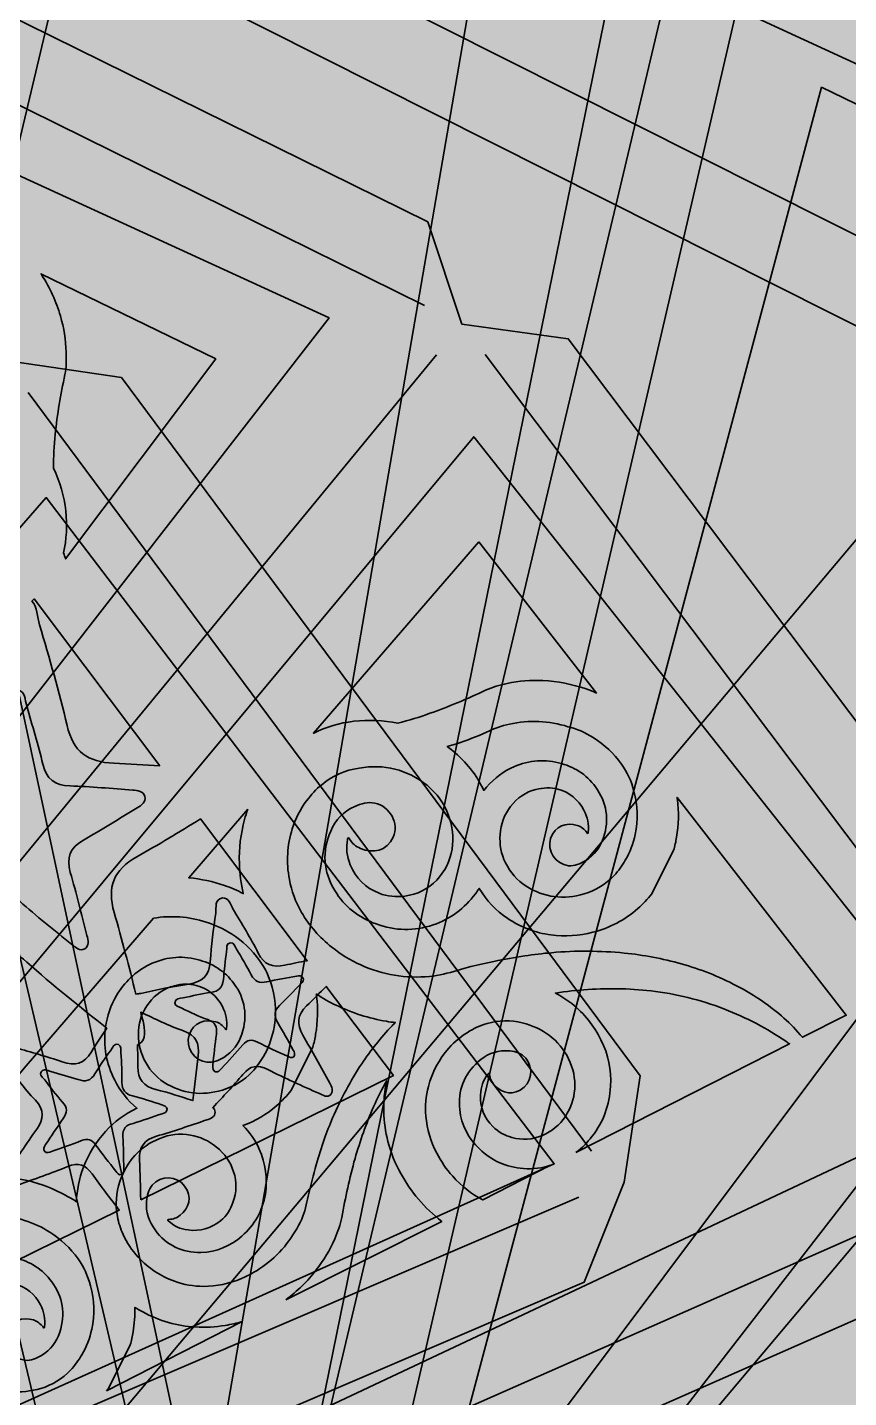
# Model space of a CAD drawing. Header units: inches. Extents: x 0 to 18, y 0 to 13.4.
# Drawn here: x 8.45 to 12.01, y 3 to 8.94 of the extents above; entities that cross this region are included whole.
import ezdxf

# ---------------------------------------------------------------- set-up
doc = ezdxf.new("R2010")
doc.units = ezdxf.units.IN
doc.header["$MEASUREMENT"] = 0
doc.layers.add('Layer 1', color=7, linetype='Continuous')

msp = doc.modelspace()

# ---------------------------------------------------------------- hatches: boundary and pattern name
at = {"layer": 'Layer 1', "true_color": 0x7de900}
h = msp.add_hatch(color=70, dxfattribs=at)
h.dxf.hatch_style = 2
h.paths.add_polyline_path([(15.7861, 7.45), (15.3236, 7.5181), (15.1792, 7.9625), (11.8097, 9.6569), (11.3667, 9.5125), (9.1486, 13.35), (6.9319, 9.5111), (9.1486, 0.1778), (9.2167, 0.1514), (9.5875, 0.1597), (9.9708, 0.1708), (17.7917, 3.525), (17.9653, 3.9583), (18.0333, 4.4208)])
edge = h.paths.add_edge_path()
edge.add_spline(control_points=[(9.1375, 11.9264), (9.6861, 11.9264), (10.1292, 11.4833), (10.1292, 10.9347), (10.1292, 10.3861), (9.6847, 9.9431), (9.1375, 9.9431), (8.5889, 9.9431), (8.1458, 10.3861), (8.1458, 10.9347), (8.1458, 11.4833), (8.5889, 11.9264), (9.1375, 11.9264)], knot_values=[0, 0, 0, 0, 1, 1, 1, 2, 2, 2, 3, 3, 3, 4, 4, 4, 4], degree=3, periodic=1)
h.paths.add_polyline_path([(9.2125, 2.3306), (7.7819, 9.0097), (10.3736, 9.0611)])
h.paths.add_polyline_path([(11.8972, 8.6847), (14.2292, 7.5528), (10.1361, 2.0847)])
h.paths.add_polyline_path([(10.8361, 1.4125), (15.4069, 6.4889), (16.9681, 4.4208)])
at = {"layer": 'Layer 1', "true_color": 0x94aa00}
h = msp.add_hatch(color=54, dxfattribs=at)
h.dxf.hatch_style = 2
h.paths.add_polyline_path([(13.0986, 7.3056), (12.6361, 7.3736), (12.4917, 7.8181), (9.1222, 9.5125), (8.6792, 9.3681), (6.4611, 13.2056), (4.2444, 9.3667), (6.4611, 0.0333), (6.5264, 0.0069), (6.9056, 0.0083), (7.2639, 0.0181), (15.1056, 3.3806), (15.2792, 3.8139), (15.3472, 4.2764)])
edge = h.paths.add_edge_path()
edge.add_spline(control_points=[(6.45, 11.7819), (6.9986, 11.7819), (7.4417, 11.3389), (7.4417, 10.7903), (7.4417, 10.2417), (6.9972, 9.7986), (6.45, 9.7986), (5.9014, 9.7986), (5.4583, 10.2417), (5.4583, 10.7903), (5.4583, 11.3389), (5.9014, 11.7819), (6.45, 11.7819)], knot_values=[0, 0, 0, 0, 1, 1, 1, 2, 2, 2, 3, 3, 3, 4, 4, 4, 4], degree=3, periodic=1)
at = {"layer": 'Layer 1', "true_color": 0xdcdcdc}
h = msp.add_hatch(color=254, dxfattribs=at)
h.dxf.hatch_style = 2
h.paths.add_polyline_path([(9.3333, 1.0139), (7.4, 9.2583), (11.0319, 9.3569)])
h = msp.add_hatch(color=254, dxfattribs=at)
h.dxf.hatch_style = 2
h.paths.add_polyline_path([(4.5958, 1.0389), (6.4611, 9.2), (9.7611, 7.6833)])
h = msp.add_hatch(color=254, dxfattribs=at)
h.dxf.hatch_style = 2
h.paths.add_polyline_path([(9.6153, 0.775), (11.5292, 9.0236), (14.8306, 7.5042)])
h = msp.add_hatch(color=254, dxfattribs=at)
h.dxf.hatch_style = 2
h.paths.add_polyline_path([(5.0306, 0.7347), (10.3889, 7.1681), (12.6431, 4.3194)])
h = msp.add_hatch(color=254, dxfattribs=at)
h.dxf.hatch_style = 2
h.paths.add_polyline_path([(2.975, 0.5181), (8.5347, 6.9042), (10.7375, 4.0139)])

# ---------------------------------------------------------------- linework, layer by layer
at = {"layer": 'Layer 1', "color": 140, "lineweight": 35, "true_color": 0x00bfff}
for points in [[(13.0653, 4.5819), (10.7986, 7.5931), (10.3375, 7.6569), (10.1889, 8.1), (6.8181, 9.7653), (6.3778, 9.6153), (4.1361, 13.4361), (1.9639, 9.5764), (2.4431, 7.6306)], [(15.7861, 7.45), (15.3236, 7.5181), (15.1792, 7.9625), (11.8097, 9.6569), (11.3667, 9.5125), (9.1486, 13.35), (6.9319, 9.5111), (9.1486, 0.1778), (9.2167, 0.1514), (9.5875, 0.1597), (9.9708, 0.1708), (17.7917, 3.525), (17.9653, 3.9583), (18.0333, 4.4208), (15.7861, 7.45)], [(6.4875, 9.5611), (10.175, 7.7375)], [(11.2917, 9.3792), (9.1569, 0.3875)], [(8.7444, 9.3125), (12.4319, 7.4556)], [(8.6042, 9.2347), (6.4694, 0.2431)], [(9.2125, 2.3306), (7.7819, 9.0097), (10.3736, 9.0611), (9.2125, 2.3306)], [(11.8972, 8.6847), (14.2292, 7.5528), (10.1361, 2.0847), (11.8972, 8.6847)], [(2.4431, 7.6306), (2.4542, 7.5861), (2.7694, 6.3014), (2.7764, 6.2722), (2.7986, 6.1833), (2.825, 6.0778), (2.825, 6.0778), (3.1375, 4.8042), (3.1639, 4.6944), (3.2097, 4.5056), (3.2431, 4.3708), (4.2542, 0.2597), (4.3264, 0.2319), (4.6806, 0.2319), (4.9722, 0.2167), (11.5792, 3.1319), (11.6431, 3.1597), (12.8319, 3.6847)], [(10.2264, 7.5236), (4.4347, 0.4819)], [(10.4375, 7.525), (12.8986, 4.2528)], [(15.1708, 7.3847), (9.2917, 0.3986)], [(8.4556, 7.3597), (10.9, 4.0681)], [(12.4833, 7.2403), (6.6042, 0.2542)], [(12.8444, 4.0514), (4.4208, 0.3347)], [(10.8444, 3.8681), (2.3514, 0.2278)]]:
    msp.add_lwpolyline(points, dxfattribs=at)
at = {"layer": 'Layer 1', "color": 7, "lineweight": 35, "true_color": 0xffffff}
for points in [[(8.8611, 7.425), (8.3986, 7.4931), (8.2542, 7.9375), (4.8847, 9.6319), (4.4417, 9.4875), (2.2236, 13.325), (0.0069, 9.4861), (2.2236, 0.1528), (2.2917, 0.1264), (2.675, 0.1222), (2.9764, 0.1153), (10.8681, 3.5), (11.0417, 3.9333), (11.1097, 4.3958), (8.8611, 7.425)], [(13.0986, 7.3056), (12.6361, 7.3736), (12.4917, 7.8181), (9.1222, 9.5125), (8.6792, 9.3681), (6.4611, 13.2056), (4.2444, 9.3667), (6.4611, 0.0333), (6.5264, 0.0069), (6.9056, 0.0083), (7.2639, 0.0181), (15.1056, 3.3806), (15.2792, 3.8139), (15.3472, 4.2764), (13.0986, 7.3056)], [(9.3333, 1.0139), (7.4, 9.2583), (11.0319, 9.3569), (9.3333, 1.0139)], [(4.5958, 1.0389), (6.4611, 9.2), (9.7611, 7.6833), (4.5958, 1.0389)], [(9.6153, 0.775), (11.5292, 9.0236), (14.8306, 7.5042), (9.6153, 0.775)], [(5.0306, 0.7347), (10.3889, 7.1681), (12.6431, 4.3194), (5.0306, 0.7347)], [(2.975, 0.5181), (8.5347, 6.9042), (10.7375, 4.0139), (2.975, 0.5181)]]:
    msp.add_lwpolyline(points, dxfattribs=at)
at = {"layer": 'Layer 1', "color": 140, "lineweight": 35, "true_color": 0x00bfff}
for points, knots in [([(8.5111, 7.875), (8.5111, 7.875), (9.2694, 7.5056), (9.2694, 7.5056), (9.2694, 7.5056), (8.6181, 6.6375), (8.6181, 6.6375), (8.6153, 6.6458), (8.6125, 6.6556), (8.6097, 6.6639), (8.6222, 6.7222), (8.6264, 6.7833), (8.6194, 6.8458), (8.6125, 6.9111), (8.5944, 6.9722), (8.5653, 7.0319), (8.5653, 7.0806), (8.5694, 7.1292), (8.5736, 7.1778), (8.5819, 7.2653), (8.5972, 7.3514), (8.6153, 7.4375), (8.6222, 7.4694), (8.6222, 7.5028), (8.6208, 7.5347), (8.6194, 7.5875), (8.6111, 7.6403), (8.5958, 7.6917), (8.5778, 7.7542), (8.55, 7.8139), (8.5153, 7.8694), (8.5139, 7.8722), (8.5125, 7.8736), (8.5111, 7.875), (8.5111, 7.875), (8.5111, 7.875), (8.5111, 7.875)], [0, 0, 0, 0, 1, 1, 1, 2, 2, 2, 3, 3, 3, 4, 4, 4, 5, 5, 5, 6, 6, 6, 7, 7, 7, 8, 8, 8, 9, 9, 9, 10, 10, 10, 11, 11, 11, 12, 12, 12, 12]), ([(10.4111, 6.7125), (10.4111, 6.7125), (10.9208, 6.0556), (10.9208, 6.0556), (10.9069, 6.0625), (10.8917, 6.0681), (10.8764, 6.0736), (10.8153, 6.0944), (10.7528, 6.1069), (10.6889, 6.1097), (10.6361, 6.1125), (10.5847, 6.1083), (10.5333, 6.0972), (10.5014, 6.0903), (10.4694, 6.0819), (10.4403, 6.0681), (10.3611, 6.0306), (10.2806, 5.9972), (10.1986, 5.9681), (10.1528, 5.9514), (10.1069, 5.9375), (10.0597, 5.925), (9.9958, 5.9389), (9.9333, 5.9403), (9.8681, 5.9333), (9.8069, 5.9264), (9.7486, 5.9083), (9.6944, 5.8819), (9.6944, 5.8819), (9.6931, 5.8819), (9.6931, 5.8819), (9.6931, 5.8819), (10.4111, 6.7125), (10.4111, 6.7125)], [0, 0, 0, 0, 1, 1, 1, 2, 2, 2, 3, 3, 3, 4, 4, 4, 5, 5, 5, 6, 6, 6, 7, 7, 7, 8, 8, 8, 9, 9, 9, 10, 10, 10, 11, 11, 11, 11]), ([(10.9069, 5.8625), (10.9556, 5.8319), (10.9958, 5.7931), (11.0292, 5.7472), (11.0542, 5.7125), (11.0722, 5.6736), (11.0833, 5.6306), (11.1, 5.5681), (11.1028, 5.5056), (11.0889, 5.4417), (11.0806, 5.4028), (11.0667, 5.3653), (11.0458, 5.3306), (11.0319, 5.3069), (11.0167, 5.2847), (10.9972, 5.2639), (10.9611, 5.2264), (10.9181, 5.2), (10.8681, 5.1847), (10.7792, 5.1583), (10.6944, 5.1681), (10.6153, 5.2181), (10.5764, 5.2431), (10.5472, 5.2778), (10.5264, 5.3194), (10.5069, 5.3583), (10.5, 5.3986), (10.5028, 5.4417), (10.5056, 5.4875), (10.5208, 5.5278), (10.5486, 5.5639), (10.5764, 5.6014), (10.6139, 5.6264), (10.6583, 5.6375), (10.6903, 5.6458), (10.7222, 5.6472), (10.7528, 5.6389), (10.8042, 5.625), (10.8417, 5.5931), (10.8667, 5.5472), (10.8819, 5.5181), (10.8889, 5.4861), (10.8847, 5.4528), (10.8847, 5.4514), (10.8847, 5.4486), (10.8833, 5.4472), (10.8806, 5.4458), (10.8792, 5.45), (10.8792, 5.4514), (10.8681, 5.4653), (10.8542, 5.4764), (10.8375, 5.4819), (10.7903, 5.4958), (10.7417, 5.4806), (10.7222, 5.425), (10.7042, 5.3722), (10.7444, 5.3125), (10.8, 5.3069), (10.8264, 5.3042), (10.85, 5.3153), (10.8722, 5.3278), (10.9111, 5.3514), (10.9375, 5.3875), (10.9514, 5.4292), (10.9778, 5.5069), (10.9653, 5.5819), (10.9167, 5.6486), (10.8764, 5.7042), (10.8222, 5.7375), (10.7569, 5.7528), (10.6861, 5.7708), (10.6167, 5.7625), (10.55, 5.7306), (10.5028, 5.7069), (10.4639, 5.6736), (10.4319, 5.6333), (10.4014, 5.7), (10.3556, 5.7583), (10.2972, 5.8056), (10.2889, 5.8125), (10.2819, 5.8181), (10.2736, 5.8236), (10.2875, 5.8278), (10.3, 5.8319), (10.3139, 5.8361), (10.3583, 5.8514), (10.4028, 5.8667), (10.4444, 5.8861), (10.4764, 5.9014), (10.5083, 5.9139), (10.5431, 5.9208), (10.6292, 5.9403), (10.7139, 5.9361), (10.7972, 5.9097), (10.8361, 5.9014), (10.8722, 5.8847), (10.9069, 5.8625)], [0, 0, 0, 0, 1, 1, 1, 2, 2, 2, 3, 3, 3, 4, 4, 4, 5, 5, 5, 6, 6, 6, 7, 7, 7, 8, 8, 8, 9, 9, 9, 10, 10, 10, 11, 11, 11, 12, 12, 12, 13, 13, 13, 14, 14, 14, 15, 15, 15, 16, 16, 16, 17, 17, 17, 18, 18, 18, 19, 19, 19, 20, 20, 20, 21, 21, 21, 22, 22, 22, 23, 23, 23, 24, 24, 24, 25, 25, 25, 26, 26, 26, 27, 27, 27, 28, 28, 28, 29, 29, 29, 30, 30, 30, 31, 31, 31, 32, 32, 32, 32]), ([(11.1, 5.1208), (11.1222, 5.1403), (11.1431, 5.1625), (11.1611, 5.1847), (11.1611, 5.1847), (11.2556, 5.3736), (11.2556, 5.3736), (11.2611, 5.3917), (11.2653, 5.4111), (11.2681, 5.4306), (11.2778, 5.4847), (11.2792, 5.5403), (11.2722, 5.5944), (11.2722, 5.5972), (11.2708, 5.6), (11.2708, 5.6028), (11.2708, 5.6028), (12.0042, 4.6583), (12.0042, 4.6583), (12.0042, 4.6583), (11.8139, 4.5625), (11.8139, 4.5625), (11.7639, 4.6222), (11.7069, 4.6736), (11.6417, 4.7181), (11.6056, 4.7431), (11.5667, 4.7667), (11.5278, 4.7861), (11.4514, 4.8264), (11.3708, 4.8583), (11.2889, 4.8806), (11.2069, 4.9042), (11.125, 4.9194), (11.0417, 4.9278), (10.9889, 4.9333), (10.9375, 4.9347), (10.8847, 4.9361), (10.8319, 4.9361), (10.7792, 4.9347), (10.7264, 4.9292), (10.6875, 4.9264), (10.6486, 4.9208), (10.6097, 4.9153), (10.5653, 4.9083), (10.5208, 4.9014), (10.4764, 4.8917), (10.4222, 4.8806), (10.3681, 4.8681), (10.3167, 4.8528), (10.2778, 4.8403), (10.2375, 4.8306), (10.1972, 4.8264), (10.0944, 4.8167), (9.9944, 4.8333), (9.8986, 4.8764), (9.8542, 4.8958), (9.8125, 4.9222), (9.7736, 4.9528), (9.7194, 4.9958), (9.6764, 5.0458), (9.6417, 5.1042), (9.6153, 5.1486), (9.5986, 5.1972), (9.5889, 5.2472), (9.575, 5.3222), (9.5792, 5.3958), (9.6014, 5.4667), (9.6153, 5.5111), (9.6361, 5.5514), (9.6639, 5.5889), (9.6833, 5.6139), (9.7042, 5.6389), (9.7292, 5.6583), (9.7764, 5.6972), (9.8306, 5.7208), (9.8917, 5.7306), (10, 5.7486), (10.0986, 5.725), (10.1861, 5.6556), (10.2292, 5.6208), (10.2597, 5.5764), (10.2792, 5.525), (10.2972, 5.4778), (10.3014, 5.4292), (10.2944, 5.3792), (10.2861, 5.3264), (10.2639, 5.2819), (10.2278, 5.2444), (10.1903, 5.2056), (10.1444, 5.1819), (10.0903, 5.175), (10.0528, 5.1708), (10.0139, 5.1722), (9.9778, 5.1875), (9.9194, 5.2111), (9.8764, 5.2528), (9.8528, 5.3111), (9.8375, 5.3472), (9.8333, 5.3847), (9.8417, 5.4222), (9.8417, 5.425), (9.8417, 5.4278), (9.8444, 5.4278), (9.8486, 5.4278), (9.8486, 5.425), (9.85, 5.4222), (9.8611, 5.4042), (9.8764, 5.3903), (9.8972, 5.3819), (9.9514, 5.3583), (10.0111, 5.3694), (10.0389, 5.4306), (10.0667, 5.4889), (10.025, 5.5653), (9.9597, 5.5778), (9.9292, 5.5847), (9.9, 5.5764), (9.8722, 5.5639), (9.8236, 5.5431), (9.7889, 5.5056), (9.7681, 5.4569), (9.7292, 5.3694), (9.7361, 5.2819), (9.7861, 5.1986), (9.8278, 5.1292), (9.8889, 5.0819), (9.9653, 5.0542), (10.0472, 5.0236), (10.1306, 5.0222), (10.2125, 5.05), (10.2889, 5.0764), (10.3486, 5.1222), (10.3958, 5.1847), (10.4014, 5.1917), (10.4069, 5.2), (10.4125, 5.2083), (10.4431, 5.1556), (10.4847, 5.1111), (10.5361, 5.0778), (10.5931, 5.0403), (10.6556, 5.0153), (10.7236, 5.0069), (10.7847, 4.9986), (10.8458, 5.0028), (10.9056, 5.0181), (10.9778, 5.0361), (11.0431, 5.0708), (11.1, 5.1208)], [0, 0, 0, 0, 1, 1, 1, 2, 2, 2, 3, 3, 3, 4, 4, 4, 5, 5, 5, 6, 6, 6, 7, 7, 7, 8, 8, 8, 9, 9, 9, 10, 10, 10, 11, 11, 11, 12, 12, 12, 13, 13, 13, 14, 14, 14, 15, 15, 15, 16, 16, 16, 17, 17, 17, 18, 18, 18, 19, 19, 19, 20, 20, 20, 21, 21, 21, 22, 22, 22, 23, 23, 23, 24, 24, 24, 25, 25, 25, 26, 26, 26, 27, 27, 27, 28, 28, 28, 29, 29, 29, 30, 30, 30, 31, 31, 31, 32, 32, 32, 33, 33, 33, 34, 34, 34, 35, 35, 35, 36, 36, 36, 37, 37, 37, 38, 38, 38, 39, 39, 39, 40, 40, 40, 41, 41, 41, 42, 42, 42, 43, 43, 43, 44, 44, 44, 45, 45, 45, 46, 46, 46, 47, 47, 47, 48, 48, 48, 49, 49, 49, 49]), ([(9.4083, 5.5514), (9.4028, 5.5361), (9.3986, 5.5222), (9.3944, 5.5069), (9.3778, 5.4444), (9.3694, 5.3819), (9.3722, 5.3167), (9.3736, 5.2722), (9.3792, 5.2292), (9.3889, 5.1861), (9.3625, 5.2), (9.3361, 5.2111), (9.3083, 5.2208), (9.2583, 5.2375), (9.2056, 5.25), (9.1528, 5.2542), (9.1528, 5.2542), (9.4083, 5.5514), (9.4083, 5.5514)], [0, 0, 0, 0, 1, 1, 1, 2, 2, 2, 3, 3, 3, 4, 4, 4, 5, 5, 5, 6, 6, 6, 6]), ([(8.4236, 4.4111), (8.4236, 4.4111), (8.4472, 4.4389), (8.4472, 4.4389), (8.4472, 4.4389), (9, 5.0792), (9, 5.0792), (9.0764, 5.0917), (9.1528, 5.0861), (9.2278, 5.0625), (9.2667, 5.05), (9.3028, 5.0333), (9.3375, 5.0111), (9.3861, 4.9806), (9.4264, 4.9417), (9.4597, 4.8958), (9.4847, 4.8611), (9.5028, 4.8208), (9.5139, 4.7792), (9.5306, 4.7167), (9.5333, 4.6542), (9.5194, 4.5903), (9.5111, 4.5514), (9.4972, 4.5139), (9.4764, 4.4792), (9.4625, 4.4556), (9.4472, 4.4333), (9.4278, 4.4125), (9.3917, 4.375), (9.3486, 4.3486), (9.2986, 4.3333), (9.2097, 4.3069), (9.125, 4.3167), (9.0458, 4.3667), (9.0069, 4.3917), (8.9778, 4.4264), (8.9583, 4.4681), (8.9389, 4.5069), (8.9319, 4.5472), (8.9347, 4.5903), (8.9375, 4.6361), (8.9528, 4.6764), (8.9806, 4.7125), (9.0083, 4.7486), (9.0458, 4.775), (9.0903, 4.7861), (9.1222, 4.7944), (9.1542, 4.7958), (9.1847, 4.7875), (9.2361, 4.7736), (9.2736, 4.7431), (9.2986, 4.6958), (9.3139, 4.6667), (9.3208, 4.6347), (9.3167, 4.6014), (9.3167, 4.6), (9.3167, 4.5972), (9.3153, 4.5958), (9.3125, 4.5944), (9.3125, 4.5986), (9.3111, 4.6), (9.3, 4.6139), (9.2861, 4.625), (9.2694, 4.6292), (9.2222, 4.6431), (9.1736, 4.6278), (9.1542, 4.5722), (9.1361, 4.5194), (9.1764, 4.4597), (9.2319, 4.4542), (9.2583, 4.4514), (9.2819, 4.4625), (9.3042, 4.475), (9.3431, 4.4986), (9.3694, 4.5347), (9.3833, 4.5764), (9.4083, 4.6556), (9.3972, 4.7292), (9.3486, 4.7958), (9.3083, 4.85), (9.2542, 4.8847), (9.1889, 4.9), (9.1181, 4.9181), (9.0486, 4.9097), (8.9819, 4.8778), (8.9208, 4.8472), (8.8736, 4.8014), (8.8389, 4.7431), (8.8139, 4.7014), (8.7986, 4.6542), (8.7917, 4.6056), (8.7806, 4.525), (8.7944, 4.4486), (8.8319, 4.3764), (8.8556, 4.3292), (8.8875, 4.2889), (8.9278, 4.2542), (8.8764, 4.2292), (8.8306, 4.1972), (8.7917, 4.1542), (8.75, 4.1083), (8.7181, 4.0569), (8.6958, 3.9986), (8.6778, 3.95), (8.6667, 3.8986), (8.6653, 3.8486), (8.6569, 3.8542), (8.65, 3.8597), (8.6417, 3.8639), (8.6028, 3.8861), (8.5625, 3.9069), (8.5208, 3.9208), (8.4597, 3.9417), (8.3972, 3.9542), (8.3333, 3.9569), (8.2806, 3.9597), (8.2292, 3.9556), (8.1778, 3.9444), (8.1458, 3.9375), (8.1139, 3.9292), (8.0847, 3.9153), (8.0417, 3.8944), (7.9972, 3.875), (7.9528, 3.8569), (7.9528, 3.8569), (8.4236, 4.4111), (8.4236, 4.4111)], [0, 0, 0, 0, 1, 1, 1, 2, 2, 2, 3, 3, 3, 4, 4, 4, 5, 5, 5, 6, 6, 6, 7, 7, 7, 8, 8, 8, 9, 9, 9, 10, 10, 10, 11, 11, 11, 12, 12, 12, 13, 13, 13, 14, 14, 14, 15, 15, 15, 16, 16, 16, 17, 17, 17, 18, 18, 18, 19, 19, 19, 20, 20, 20, 21, 21, 21, 22, 22, 22, 23, 23, 23, 24, 24, 24, 25, 25, 25, 26, 26, 26, 27, 27, 27, 28, 28, 28, 29, 29, 29, 30, 30, 30, 31, 31, 31, 32, 32, 32, 33, 33, 33, 34, 34, 34, 35, 35, 35, 36, 36, 36, 37, 37, 37, 38, 38, 38, 39, 39, 39, 40, 40, 40, 41, 41, 41, 42, 42, 42, 42]), ([(10.8319, 4.0625), (10.8583, 4.0819), (10.8806, 4.1056), (10.9014, 4.1319), (10.9514, 4.1958), (10.9778, 4.2694), (10.9819, 4.35), (10.9861, 4.4208), (10.9722, 4.4875), (10.9403, 4.5514), (10.9097, 4.6125), (10.8681, 4.6667), (10.8139, 4.7083), (10.7917, 4.725), (10.7681, 4.7403), (10.7431, 4.7542), (10.7889, 4.7611), (10.8361, 4.7667), (10.8833, 4.7694), (10.9806, 4.7764), (11.0792, 4.7736), (11.1764, 4.7611), (11.2847, 4.7472), (11.3903, 4.7194), (11.4931, 4.6778), (11.5403, 4.6583), (11.5875, 4.6375), (11.6319, 4.6125), (11.675, 4.5889), (11.7167, 4.5625), (11.7569, 4.5347), (11.7569, 4.5347), (11.7569, 4.5347), (11.7583, 4.5347), (11.7583, 4.5347), (10.8319, 4.0625), (10.8319, 4.0625)], [0, 0, 0, 0, 1, 1, 1, 2, 2, 2, 3, 3, 3, 4, 4, 4, 5, 5, 5, 6, 6, 6, 7, 7, 7, 8, 8, 8, 9, 9, 9, 10, 10, 10, 11, 11, 11, 12, 12, 12, 12]), ([(9.4861, 3.5764), (9.4542, 3.5514), (9.4181, 3.5319), (9.3806, 3.5153), (9.3278, 3.4931), (9.2736, 3.4819), (9.2167, 3.4819), (9.1736, 3.4819), (9.1319, 3.4889), (9.0903, 3.5042), (9.0292, 3.5264), (8.9778, 3.5611), (8.9333, 3.6083), (8.9056, 3.6375), (8.8847, 3.6708), (8.8681, 3.7069), (8.8569, 3.7319), (8.8472, 3.7583), (8.8431, 3.7847), (8.8333, 3.8361), (8.8375, 3.8875), (8.8542, 3.9361), (8.8833, 4.025), (8.9403, 4.0889), (9.0264, 4.1236), (9.0694, 4.1417), (9.1139, 4.1458), (9.1597, 4.1375), (9.2014, 4.1306), (9.2389, 4.1139), (9.2736, 4.0861), (9.3083, 4.0569), (9.3333, 4.0222), (9.3472, 3.9792), (9.3611, 3.9347), (9.3611, 3.8903), (9.3444, 3.8458), (9.3333, 3.8153), (9.3167, 3.7875), (9.2903, 3.7667), (9.25, 3.7333), (9.2014, 3.7194), (9.15, 3.7264), (9.1167, 3.7306), (9.0875, 3.7431), (9.0639, 3.7667), (9.0625, 3.7681), (9.0597, 3.7694), (9.0611, 3.7708), (9.0625, 3.7736), (9.0653, 3.7722), (9.0667, 3.7722), (9.0847, 3.7736), (9.1014, 3.7778), (9.1153, 3.7903), (9.1542, 3.8208), (9.1694, 3.8694), (9.1347, 3.9167), (9.1014, 3.9625), (9.0306, 3.9639), (8.9944, 3.9208), (8.9778, 3.9), (8.9722, 3.875), (8.9694, 3.85), (8.9653, 3.8042), (8.9806, 3.7625), (9.0069, 3.7264), (9.0556, 3.6597), (9.1236, 3.6278), (9.2056, 3.6292), (9.2736, 3.6306), (9.3319, 3.6556), (9.3833, 3.7), (9.4389, 3.7486), (9.4722, 3.8097), (9.4847, 3.8819), (9.4958, 3.95), (9.4847, 4.0153), (9.4583, 4.0764), (9.4417, 4.1153), (9.4167, 4.15), (9.3875, 4.1792), (9.4417, 4.1986), (9.4903, 4.2278), (9.5347, 4.2667), (9.5569, 4.2861), (9.5778, 4.3083), (9.5958, 4.3306), (9.5958, 4.3306), (9.6903, 4.5194), (9.6903, 4.5194), (9.6958, 4.5375), (9.7, 4.5569), (9.7028, 4.5764), (9.7125, 4.6306), (9.7139, 4.6847), (9.7069, 4.7403), (9.7069, 4.7444), (9.7056, 4.7472), (9.7056, 4.75), (9.7333, 4.7319), (9.7625, 4.7153), (9.7917, 4.7014), (9.8611, 4.6681), (9.9347, 4.6444), (10.0097, 4.6319), (10.0222, 4.6292), (10.0361, 4.6278), (10.0486, 4.6264), (10.0444, 4.6222), (10.0389, 4.6167), (10.0347, 4.6125), (9.9861, 4.5611), (9.9417, 4.5069), (9.9028, 4.4472), (9.8778, 4.4111), (9.8556, 4.3722), (9.8347, 4.3333), (9.8139, 4.2944), (9.7944, 4.2542), (9.7764, 4.2125), (9.7639, 4.1819), (9.7514, 4.1514), (9.7403, 4.1194), (9.7278, 4.0833), (9.7153, 4.0472), (9.7056, 4.0097), (9.6931, 3.9653), (9.6806, 3.9194), (9.6708, 3.8736), (9.6639, 3.8389), (9.6556, 3.8055), (9.6431, 3.7736), (9.6069, 3.6972), (9.5556, 3.6292), (9.4861, 3.5764)], [0, 0, 0, 0, 1, 1, 1, 2, 2, 2, 3, 3, 3, 4, 4, 4, 5, 5, 5, 6, 6, 6, 7, 7, 7, 8, 8, 8, 9, 9, 9, 10, 10, 10, 11, 11, 11, 12, 12, 12, 13, 13, 13, 14, 14, 14, 15, 15, 15, 16, 16, 16, 17, 17, 17, 18, 18, 18, 19, 19, 19, 20, 20, 20, 21, 21, 21, 22, 22, 22, 23, 23, 23, 24, 24, 24, 25, 25, 25, 26, 26, 26, 27, 27, 27, 28, 28, 28, 29, 29, 29, 30, 30, 30, 31, 31, 31, 32, 32, 32, 33, 33, 33, 34, 34, 34, 35, 35, 35, 36, 36, 36, 37, 37, 37, 38, 38, 38, 39, 39, 39, 40, 40, 40, 41, 41, 41, 42, 42, 42, 43, 43, 43, 44, 44, 44, 45, 45, 45, 45]), ([(10.4278, 3.8569), (10.4264, 3.8569), (10.4264, 3.8569), (10.4278, 3.8569), (10.3792, 3.8833), (10.3347, 3.9167), (10.2972, 3.9597), (10.2694, 3.9903), (10.2472, 4.0236), (10.2278, 4.0597), (10.2014, 4.1111), (10.1861, 4.1639), (10.1806, 4.2208), (10.1764, 4.2639), (10.1806, 4.3069), (10.1917, 4.3486), (10.2083, 4.4111), (10.2375, 4.4667), (10.2806, 4.5153), (10.3069, 4.5458), (10.3375, 4.5694), (10.3722, 4.5903), (10.3958, 4.6042), (10.4208, 4.6153), (10.4472, 4.6222), (10.4972, 4.6361), (10.5486, 4.6375), (10.5986, 4.625), (10.6889, 4.6028), (10.7569, 4.5528), (10.8, 4.4694), (10.8208, 4.4278), (10.8292, 4.3833), (10.8264, 4.3375), (10.8236, 4.2944), (10.8097, 4.2556), (10.7861, 4.2194), (10.7611, 4.1819), (10.7278, 4.1542), (10.6861, 4.1361), (10.6431, 4.1181), (10.5986, 4.1153), (10.5542, 4.1278), (10.5236, 4.1361), (10.4944, 4.1514), (10.4708, 4.175), (10.4333, 4.2125), (10.4153, 4.2597), (10.4181, 4.3125), (10.4194, 4.3458), (10.4292, 4.3764), (10.45, 4.4028), (10.4514, 4.4042), (10.4528, 4.4069), (10.4542, 4.4069), (10.4569, 4.4069), (10.4556, 4.4028), (10.4569, 4.4014), (10.4597, 4.3833), (10.4667, 4.3681), (10.4792, 4.3542), (10.5125, 4.3181), (10.5625, 4.3069), (10.6069, 4.3458), (10.6486, 4.3819), (10.6444, 4.4542), (10.5986, 4.4861), (10.5764, 4.5014), (10.5514, 4.5042), (10.5264, 4.5042), (10.4806, 4.5042), (10.4403, 4.4861), (10.4069, 4.4556), (10.3458, 4.4), (10.3194, 4.3306), (10.3278, 4.2486), (10.3347, 4.1806), (10.3653, 4.1236), (10.4139, 4.0778), (10.4667, 4.0264), (10.5306, 3.9986), (10.6042, 3.9931), (10.6458, 3.9903), (10.6847, 3.9944), (10.7222, 4.0069), (10.7222, 4.0069), (10.4278, 3.8569), (10.4278, 3.8569)], [0, 0, 0, 0, 1, 1, 1, 2, 2, 2, 3, 3, 3, 4, 4, 4, 5, 5, 5, 6, 6, 6, 7, 7, 7, 8, 8, 8, 9, 9, 9, 10, 10, 10, 11, 11, 11, 12, 12, 12, 13, 13, 13, 14, 14, 14, 15, 15, 15, 16, 16, 16, 17, 17, 17, 18, 18, 18, 19, 19, 19, 20, 20, 20, 21, 21, 21, 22, 22, 22, 23, 23, 23, 24, 24, 24, 25, 25, 25, 26, 26, 26, 27, 27, 27, 28, 28, 28, 29, 29, 29, 29]), ([(9.5736, 3.4236), (9.6236, 3.4611), (9.6681, 3.5042), (9.7056, 3.5528), (9.7375, 3.5944), (9.7653, 3.6403), (9.7861, 3.6875), (9.7986, 3.7181), (9.8111, 3.7486), (9.8167, 3.7806), (9.8319, 3.8667), (9.85, 3.9528), (9.8736, 4.0361), (9.8958, 4.1125), (9.9222, 4.1875), (9.9542, 4.2611), (9.9708, 4.3), (9.9903, 4.3375), (10.0111, 4.3736), (10.0014, 4.3292), (9.9972, 4.2847), (9.9986, 4.2389), (10, 4.1958), (10.0056, 4.1528), (10.0167, 4.1097), (10.0292, 4.0611), (10.0472, 4.0153), (10.0722, 3.9708), (10.0944, 3.9319), (10.1194, 3.8944), (10.1486, 3.8597), (10.1792, 3.825), (10.2125, 3.7917), (10.25, 3.7639), (10.25, 3.7639), (9.5736, 3.4236), (9.5736, 3.4236)], [0, 0, 0, 0, 1, 1, 1, 2, 2, 2, 3, 3, 3, 4, 4, 4, 5, 5, 5, 6, 6, 6, 7, 7, 7, 8, 8, 8, 9, 9, 9, 10, 10, 10, 11, 11, 11, 12, 12, 12, 12]), ([(7.7542, 3.6361), (7.7861, 3.6431), (7.8167, 3.65), (7.8486, 3.6597), (7.8847, 3.6694), (7.9222, 3.6819), (7.9569, 3.6944), (8.0014, 3.7097), (8.0458, 3.725), (8.0875, 3.7444), (8.1194, 3.7597), (8.1514, 3.7722), (8.1861, 3.7792), (8.2722, 3.7986), (8.3569, 3.7944), (8.4403, 3.7681), (8.4792, 3.7556), (8.5153, 3.7389), (8.55, 3.7167), (8.5986, 3.6861), (8.6389, 3.6472), (8.6722, 3.6014), (8.6972, 3.5667), (8.7153, 3.5264), (8.7264, 3.4847), (8.7431, 3.4222), (8.7458, 3.3597), (8.7319, 3.2958), (8.7236, 3.2569), (8.7097, 3.2194), (8.6889, 3.1847), (8.675, 3.1611), (8.6583, 3.1389), (8.6403, 3.1181), (8.6042, 3.0806), (8.5611, 3.0542), (8.5111, 3.0389), (8.4222, 3.0125), (8.3375, 3.0222), (8.2583, 3.0722), (8.2194, 3.0972), (8.1903, 3.1319), (8.1694, 3.1736), (8.1514, 3.2125), (8.1431, 3.2528), (8.1458, 3.2958), (8.1486, 3.3417), (8.1639, 3.3819), (8.1917, 3.4181), (8.2194, 3.4556), (8.2569, 3.4806), (8.3014, 3.4917), (8.3333, 3.5), (8.3653, 3.5014), (8.3958, 3.4931), (8.4472, 3.4792), (8.4847, 3.4486), (8.5097, 3.4014), (8.525, 3.3722), (8.5319, 3.3403), (8.5264, 3.3069), (8.5264, 3.3056), (8.5264, 3.3028), (8.525, 3.3014), (8.5222, 3.3), (8.5222, 3.3042), (8.5208, 3.3056), (8.5097, 3.3194), (8.4958, 3.3306), (8.4792, 3.3361), (8.4319, 3.35), (8.3833, 3.3347), (8.3639, 3.2792), (8.3458, 3.2264), (8.3861, 3.1667), (8.4417, 3.1611), (8.4681, 3.1583), (8.4917, 3.1694), (8.5139, 3.1819), (8.5528, 3.2056), (8.5792, 3.2403), (8.5931, 3.2833), (8.6194, 3.3625), (8.6069, 3.4361), (8.5583, 3.5014), (8.5181, 3.5569), (8.4639, 3.5903), (8.3986, 3.6056), (8.3278, 3.6236), (8.2583, 3.6153), (8.1917, 3.5833), (8.1306, 3.5528), (8.0833, 3.5069), (8.0486, 3.4486), (8.0236, 3.4069), (8.0083, 3.3597), (8.0014, 3.3111), (7.9986, 3.2875), (7.9972, 3.2639), (7.9986, 3.2403), (7.9792, 3.2556), (7.9597, 3.2694), (7.9375, 3.2819), (7.8736, 3.3167), (7.8069, 3.3375), (7.7347, 3.3403), (7.6708, 3.3431), (7.6069, 3.3347), (7.5458, 3.3125), (7.5014, 3.2972), (7.4597, 3.2764), (7.4222, 3.25), (7.4222, 3.25), (7.7542, 3.6361), (7.7542, 3.6361)], [0, 0, 0, 0, 1, 1, 1, 2, 2, 2, 3, 3, 3, 4, 4, 4, 5, 5, 5, 6, 6, 6, 7, 7, 7, 8, 8, 8, 9, 9, 9, 10, 10, 10, 11, 11, 11, 12, 12, 12, 13, 13, 13, 14, 14, 14, 15, 15, 15, 16, 16, 16, 17, 17, 17, 18, 18, 18, 19, 19, 19, 20, 20, 20, 21, 21, 21, 22, 22, 22, 23, 23, 23, 24, 24, 24, 25, 25, 25, 26, 26, 26, 27, 27, 27, 28, 28, 28, 29, 29, 29, 30, 30, 30, 31, 31, 31, 32, 32, 32, 33, 33, 33, 34, 34, 34, 35, 35, 35, 36, 36, 36, 37, 37, 37, 38, 38, 38, 38]), ([(8.7958, 3.0292), (8.7986, 3.0319), (8.8014, 3.0347), (8.8042, 3.0389), (8.8042, 3.0389), (8.8986, 3.2278), (8.8986, 3.2278), (8.9042, 3.2458), (8.9083, 3.2653), (8.9111, 3.2847), (8.9167, 3.3194), (8.9194, 3.3556), (8.9194, 3.3903), (8.9306, 3.3833), (8.9417, 3.3764), (8.9528, 3.3708), (9.025, 3.3319), (9.1014, 3.3097), (9.1819, 3.3056), (9.225, 3.3028), (9.2681, 3.3056), (9.3111, 3.3125), (9.3361, 3.3167), (9.3611, 3.3222), (9.3847, 3.3292), (9.3847, 3.3292), (8.7958, 3.0292), (8.7958, 3.0292)], [0, 0, 0, 0, 1, 1, 1, 2, 2, 2, 3, 3, 3, 4, 4, 4, 5, 5, 5, 6, 6, 6, 7, 7, 7, 8, 8, 8, 9, 9, 9, 9])]:
    msp.add_open_spline(points, degree=3, knots=knots, dxfattribs=at)
at = {"layer": 'Layer 1', "color": 7, "lineweight": 35, "true_color": 0xffffff}
for points, knots in [([(9.0278, 5.7403), (8.9611, 5.7444), (8.8944, 5.7486), (8.8278, 5.7514), (8.7153, 5.7556), (8.65, 5.8014), (8.625, 5.9153), (8.5917, 6.0625), (8.5472, 6.2069), (8.5056, 6.3514), (8.4958, 6.3847), (8.4958, 6.4306), (8.4722, 6.4542), (8.4722, 6.4542), (8.4819, 6.4639), (8.4819, 6.4639), (8.4819, 6.4639), (9.0278, 5.7403), (9.0278, 5.7403)], [0, 0, 0, 0, 1, 1, 1, 2, 2, 2, 3, 3, 3, 4, 4, 4, 5, 5, 5, 6, 6, 6, 6]), ([(8.4111, 6.0681), (8.4444, 6.0653), (8.4417, 6.025), (8.45, 6), (8.4736, 5.9153), (8.5, 5.8319), (8.5194, 5.7472), (8.5347, 5.6819), (8.5722, 5.6542), (8.6375, 5.6528), (8.7278, 5.65), (8.8194, 5.6417), (8.9097, 5.6347), (8.9306, 5.6333), (8.9556, 5.6306), (8.9625, 5.6069), (8.9681, 5.5833), (8.9472, 5.5694), (8.9292, 5.5583), (8.8514, 5.5111), (8.775, 5.4625), (8.6958, 5.4181), (8.6375, 5.3847), (8.6208, 5.3417), (8.6389, 5.2778), (8.6653, 5.1875), (8.6875, 5.0958), (8.7111, 5.0042), (8.7167, 4.9833), (8.7208, 4.9583), (8.7014, 4.9458), (8.6806, 4.9333), (8.6625, 4.9528), (8.6458, 4.9653), (8.5694, 5.0278), (8.4917, 5.0875), (8.4194, 5.1528), (8.375, 5.1931), (8.3375, 5.1944), (8.2889, 5.1611), (8.2111, 5.1069), (8.1306, 5.0569), (8.0514, 5.0056), (8.0347, 4.9944), (8.0139, 4.9792), (7.9931, 4.9917), (7.9694, 5.0056), (7.9806, 5.0278), (7.9875, 5.0542), (8.0194, 5.1361), (8.0514, 5.225), (8.0861, 5.3125), (8.1097, 5.3722), (8.1028, 5.4167), (8.0458, 5.4556), (7.9764, 5.5028), (7.9125, 5.5583), (7.8472, 5.6111), (7.8264, 5.6278), (7.7903, 5.6431), (7.8, 5.6736), (7.8125, 5.7125), (7.8528, 5.6986), (7.8819, 5.6972), (7.9653, 5.6944), (8.05, 5.6903), (8.1333, 5.6819), (8.2028, 5.675), (8.2458, 5.6972), (8.2681, 5.7653), (8.2944, 5.8444), (8.3264, 5.9222), (8.3569, 6), (8.3681, 6.0292), (8.3694, 6.0722), (8.4111, 6.0681)], [0, 0, 0, 0, 1, 1, 1, 2, 2, 2, 3, 3, 3, 4, 4, 4, 5, 5, 5, 6, 6, 6, 7, 7, 7, 8, 8, 8, 9, 9, 9, 10, 10, 10, 11, 11, 11, 12, 12, 12, 13, 13, 13, 14, 14, 14, 15, 15, 15, 16, 16, 16, 17, 17, 17, 18, 18, 18, 19, 19, 19, 20, 20, 20, 21, 21, 21, 22, 22, 22, 23, 23, 23, 24, 24, 24, 25, 25, 25, 25]), ([(9.5694, 4.875), (9.5153, 4.8639), (9.4792, 4.8764), (9.4542, 4.9278), (9.4208, 4.9931), (9.3819, 5.0556), (9.3444, 5.1194), (9.3333, 5.1389), (9.3264, 5.1708), (9.2986, 5.1667), (9.2639, 5.1611), (9.2722, 5.1264), (9.2694, 5.1014), (9.2597, 5.0319), (9.25, 4.9611), (9.2458, 4.8903), (9.2417, 4.8292), (9.2111, 4.8028), (9.1528, 4.7931), (9.0833, 4.7833), (9.0139, 4.7681), (8.9444, 4.7528), (8.9375, 4.7514), (8.9306, 4.75), (8.9236, 4.75), (8.8931, 4.8681), (8.8625, 4.9875), (8.8292, 5.1042), (8.7972, 5.2139), (8.8264, 5.2889), (8.9278, 5.3458), (9.0208, 5.3972), (9.1111, 5.4528), (9.2028, 5.5097), (9.2028, 5.5097), (9.6667, 4.8944), (9.6667, 4.8944), (9.6333, 4.8889), (9.6014, 4.8819), (9.5694, 4.875)], [0, 0, 0, 0, 1, 1, 1, 2, 2, 2, 3, 3, 3, 4, 4, 4, 5, 5, 5, 6, 6, 6, 7, 7, 7, 8, 8, 8, 9, 9, 9, 10, 10, 10, 11, 11, 11, 12, 12, 12, 13, 13, 13, 13]), ([(8.3542, 4.4542), (8.3972, 4.3986), (8.4389, 4.3403), (8.4875, 4.2889), (8.5278, 4.2458), (8.525, 4.2083), (8.4931, 4.1639), (8.4486, 4.1), (8.4056, 4.0361), (8.3653, 3.975), (8.2694, 4.0542), (8.1667, 4.1403), (8.0625, 4.2236), (7.9903, 4.2806), (7.9681, 4.3417), (8.0111, 4.4319), (8.0639, 4.5403), (8.1042, 4.6542), (8.1486, 4.7667), (8.1611, 4.7986), (8.1889, 4.8375), (8.1722, 4.8667), (8.1903, 4.8792), (8.2083, 4.8903), (8.225, 4.9028), (8.3069, 4.9597), (8.3722, 4.9583), (8.45, 4.8889), (8.5611, 4.7889), (8.6806, 4.6958), (8.7972, 4.6014), (8.7736, 4.5681), (8.7514, 4.5333), (8.7306, 4.4986), (8.6986, 4.4458), (8.6597, 4.4361), (8.6042, 4.4556), (8.5375, 4.4792), (8.4694, 4.4972), (8.4014, 4.5167), (8.3778, 4.5236), (8.3472, 4.5417), (8.3292, 4.5139), (8.3139, 4.4917), (8.3403, 4.4722), (8.3542, 4.4542)], [0, 0, 0, 0, 1, 1, 1, 2, 2, 2, 3, 3, 3, 4, 4, 4, 5, 5, 5, 6, 6, 6, 7, 7, 7, 8, 8, 8, 9, 9, 9, 10, 10, 10, 11, 11, 11, 12, 12, 12, 13, 13, 13, 14, 14, 14, 15, 15, 15, 15]), ([(9.5375, 4.6278), (9.5611, 4.5875), (9.5833, 4.5472), (9.6056, 4.5069), (9.6111, 4.4986), (9.6153, 4.4861), (9.6083, 4.4778), (9.6, 4.4694), (9.5889, 4.4764), (9.5806, 4.4806), (9.5375, 4.5), (9.4931, 4.5194), (9.45, 4.5417), (9.4236, 4.5556), (9.4056, 4.5514), (9.3875, 4.5292), (9.3569, 4.4944), (9.325, 4.4611), (9.2944, 4.4264), (9.2875, 4.4194), (9.2806, 4.4097), (9.2681, 4.4125), (9.2556, 4.4167), (9.2583, 4.4278), (9.2569, 4.4417), (9.2611, 4.4847), (9.2667, 4.5306), (9.2722, 4.5764), (9.2764, 4.6083), (9.2681, 4.6278), (9.2347, 4.6389), (9.1958, 4.6528), (9.1597, 4.6708), (9.1222, 4.6889), (9.1097, 4.6944), (9.0917, 4.6972), (9.0917, 4.7125), (9.0931, 4.7319), (9.1139, 4.7306), (9.1278, 4.7333), (9.1681, 4.7417), (9.2083, 4.7514), (9.2486, 4.7569), (9.2819, 4.7625), (9.3, 4.7778), (9.3028, 4.8125), (9.3056, 4.8528), (9.3111, 4.8944), (9.3167, 4.9347), (9.3181, 4.9486), (9.3139, 4.9694), (9.3333, 4.9722), (9.35, 4.975), (9.3528, 4.9556), (9.3597, 4.9444), (9.3819, 4.9083), (9.4042, 4.8708), (9.4236, 4.8333), (9.4389, 4.8042), (9.4597, 4.7958), (9.4903, 4.8028), (9.5333, 4.8125), (9.5778, 4.8194), (9.6208, 4.8278), (9.6306, 4.8292), (9.6431, 4.8306), (9.6486, 4.8208), (9.6542, 4.8111), (9.6458, 4.8014), (9.6389, 4.7944), (9.6083, 4.7625), (9.5778, 4.7306), (9.5458, 4.7), (9.5236, 4.6792), (9.5208, 4.6556), (9.5375, 4.6278)], [0, 0, 0, 0, 1, 1, 1, 2, 2, 2, 3, 3, 3, 4, 4, 4, 5, 5, 5, 6, 6, 6, 7, 7, 7, 8, 8, 8, 9, 9, 9, 10, 10, 10, 11, 11, 11, 12, 12, 12, 13, 13, 13, 14, 14, 14, 15, 15, 15, 16, 16, 16, 17, 17, 17, 18, 18, 18, 19, 19, 19, 20, 20, 20, 21, 21, 21, 22, 22, 22, 23, 23, 23, 24, 24, 24, 25, 25, 25, 25]), ([(8.9444, 3.8569), (8.9431, 3.9139), (8.9417, 3.9722), (8.9389, 4.0292), (8.9361, 4.0847), (8.9583, 4.1181), (9.0125, 4.1333), (9.0861, 4.1542), (9.1583, 4.1792), (9.2306, 4.2042), (9.2472, 4.2097), (9.2681, 4.2167), (9.2667, 4.2375), (9.2667, 4.2458), (9.2625, 4.2528), (9.2569, 4.2569), (9.3014, 4.3042), (9.3458, 4.3528), (9.3875, 4.4014), (9.4194, 4.4389), (9.45, 4.4458), (9.4958, 4.4222), (9.5694, 4.3847), (9.6444, 4.3514), (9.7194, 4.3181), (9.7347, 4.3111), (9.7542, 4.2986), (9.7681, 4.3139), (9.7819, 4.3278), (9.7722, 4.3486), (9.7639, 4.3639), (9.725, 4.4333), (9.6875, 4.5028), (9.6472, 4.5722), (9.6194, 4.6194), (9.6236, 4.6597), (9.6639, 4.6986), (9.6931, 4.7264), (9.7208, 4.7556), (9.7486, 4.7833), (9.7486, 4.7833), (10.0403, 4.3972), (10.0403, 4.3972), (10.0403, 4.3972), (8.9444, 3.8569), (8.9444, 3.8569)], [0, 0, 0, 0, 1, 1, 1, 2, 2, 2, 3, 3, 3, 4, 4, 4, 5, 5, 5, 6, 6, 6, 7, 7, 7, 8, 8, 8, 9, 9, 9, 10, 10, 10, 11, 11, 11, 12, 12, 12, 13, 13, 13, 14, 14, 14, 15, 15, 15, 15]), ([(9.0097, 4.3361), (8.9569, 4.35), (8.9306, 4.3792), (8.9319, 4.4361), (8.9319, 4.4667), (8.9306, 4.4986), (8.9306, 4.5292), (8.9319, 4.5306), (8.9347, 4.5306), (8.9361, 4.5319), (8.9708, 4.5528), (8.9625, 4.5972), (8.9542, 4.6319), (8.9514, 4.6444), (8.9472, 4.6583), (8.9444, 4.6708), (9.0056, 4.6431), (9.0667, 4.6125), (9.1292, 4.5903), (9.1847, 4.5708), (9.2, 4.5361), (9.1931, 4.4819), (9.1847, 4.4167), (9.1778, 4.35), (9.1708, 4.2875), (9.1167, 4.3056), (9.0639, 4.3222), (9.0097, 4.3361)], [0, 0, 0, 0, 1, 1, 1, 2, 2, 2, 3, 3, 3, 4, 4, 4, 5, 5, 5, 6, 6, 6, 7, 7, 7, 8, 8, 8, 9, 9, 9, 9]), ([(8.8667, 4.1319), (8.8694, 4.0861), (8.8694, 4.0403), (8.8708, 3.9931), (8.8708, 3.9833), (8.8708, 3.9708), (8.8597, 3.9667), (8.8486, 3.9625), (8.8417, 3.9736), (8.8361, 3.9819), (8.8069, 4.0194), (8.7764, 4.0569), (8.7486, 4.0958), (8.7319, 4.1194), (8.7139, 4.125), (8.6875, 4.1139), (8.6444, 4.0972), (8.6014, 4.0819), (8.5569, 4.0667), (8.5472, 4.0639), (8.5361, 4.0583), (8.5278, 4.0667), (8.5181, 4.0764), (8.5264, 4.0847), (8.5319, 4.0972), (8.5556, 4.1333), (8.5819, 4.1722), (8.6083, 4.2097), (8.6264, 4.2361), (8.6278, 4.2569), (8.6042, 4.2819), (8.5764, 4.3125), (8.5528, 4.3458), (8.5278, 4.3778), (8.5194, 4.3875), (8.5042, 4.4), (8.5125, 4.4125), (8.5222, 4.4292), (8.5403, 4.4181), (8.5542, 4.4139), (8.5931, 4.4028), (8.6333, 4.3917), (8.6722, 4.3792), (8.7042, 4.3681), (8.7278, 4.3736), (8.7458, 4.4042), (8.7667, 4.4389), (8.7903, 4.4722), (8.8139, 4.5056), (8.8222, 4.5167), (8.8278, 4.5375), (8.8472, 4.5306), (8.8625, 4.525), (8.8569, 4.5069), (8.8583, 4.4944), (8.8611, 4.4514), (8.8639, 4.4097), (8.8625, 4.3667), (8.8625, 4.3333), (8.8778, 4.3167), (8.9083, 4.3083), (8.9514, 4.2972), (8.9931, 4.2833), (9.0361, 4.2694), (9.0458, 4.2667), (9.0569, 4.2625), (9.0583, 4.25), (9.0583, 4.2375), (9.0472, 4.2333), (9.0375, 4.2306), (8.9958, 4.2167), (8.9528, 4.2014), (8.9111, 4.1889), (8.8792, 4.1833), (8.8653, 4.1639), (8.8667, 4.1319)], [0, 0, 0, 0, 1, 1, 1, 2, 2, 2, 3, 3, 3, 4, 4, 4, 5, 5, 5, 6, 6, 6, 7, 7, 7, 8, 8, 8, 9, 9, 9, 10, 10, 10, 11, 11, 11, 12, 12, 12, 13, 13, 13, 14, 14, 14, 15, 15, 15, 16, 16, 16, 17, 17, 17, 18, 18, 18, 19, 19, 19, 20, 20, 20, 21, 21, 21, 22, 22, 22, 23, 23, 23, 24, 24, 24, 25, 25, 25, 25]), ([(7.7417, 3.2667), (7.6903, 3.2875), (7.6375, 3.3069), (7.5847, 3.325), (7.5792, 3.3264), (7.5736, 3.3292), (7.5694, 3.3306), (7.5944, 3.3375), (7.6028, 3.3681), (7.6111, 3.3931), (7.6625, 3.5236), (7.7167, 3.6542), (7.7611, 3.7875), (7.7889, 3.8694), (7.8347, 3.8972), (7.9181, 3.8903), (8.0528, 3.8778), (8.1889, 3.8722), (8.3236, 3.8653), (8.3528, 3.8639), (8.3875, 3.8597), (8.4056, 3.8903), (8.4125, 3.9014), (8.4125, 3.9125), (8.4097, 3.9208), (8.4833, 3.9472), (8.5556, 3.9722), (8.6278, 4.0014), (8.6736, 4.0194), (8.7042, 4.0111), (8.7333, 3.9694), (8.7708, 3.9153), (8.8111, 3.8653), (8.8514, 3.8125), (8.8514, 3.8125), (7.7417, 3.2667), (7.7417, 3.2667)], [0, 0, 0, 0, 1, 1, 1, 2, 2, 2, 3, 3, 3, 4, 4, 4, 5, 5, 5, 6, 6, 6, 7, 7, 7, 8, 8, 8, 9, 9, 9, 10, 10, 10, 11, 11, 11, 12, 12, 12, 12])]:
    msp.add_open_spline(points, degree=3, knots=knots, dxfattribs=at)

doc.saveas('drawing.dxf')
